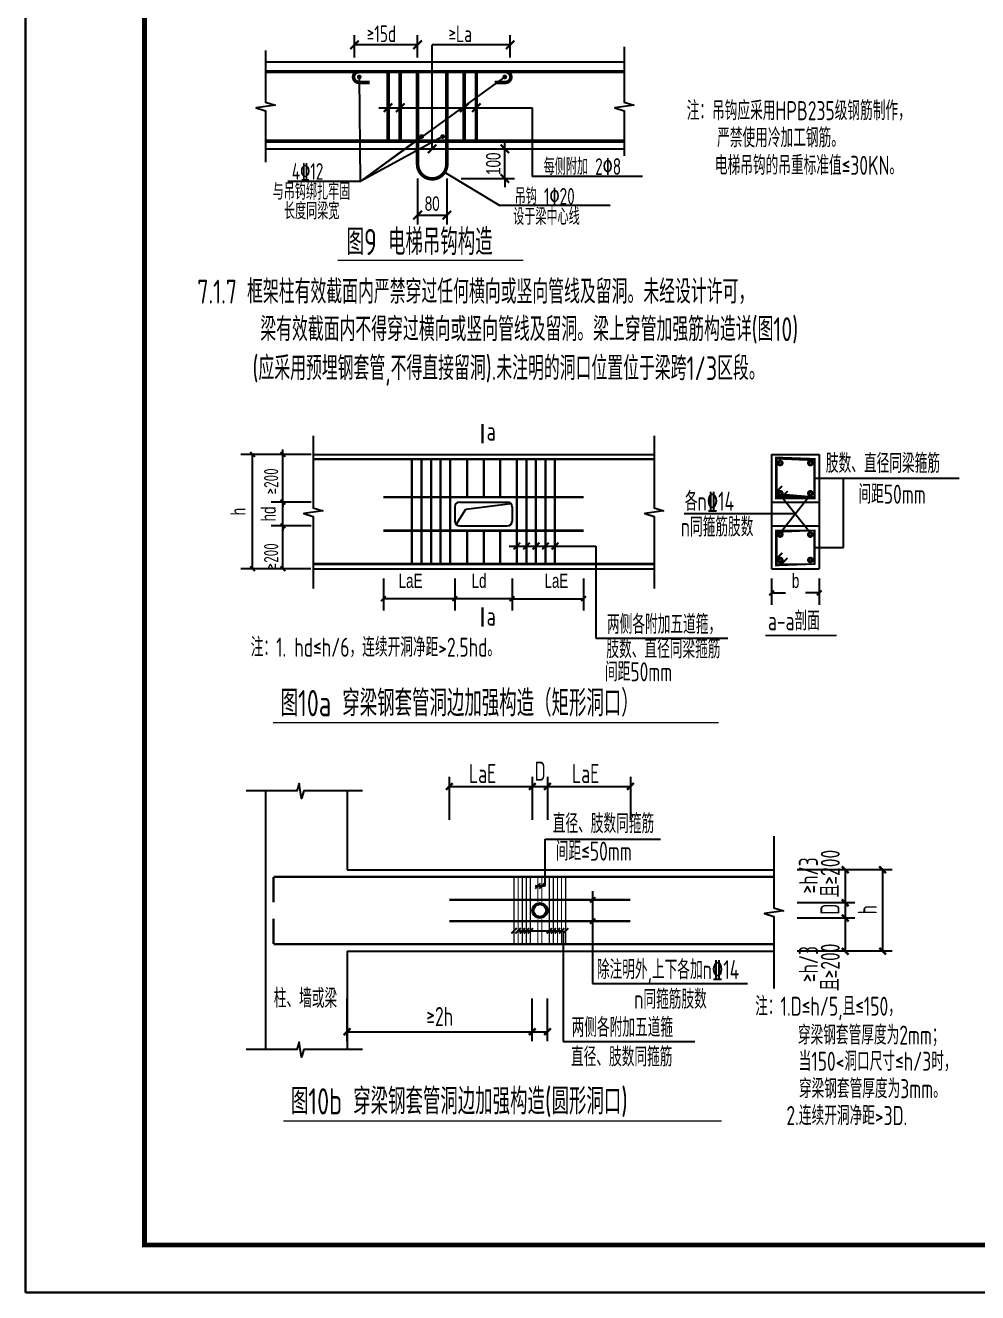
# Model space of a CAD drawing. Header units: millimetres. Extents: x -981077 to -572908, y -546666 to -409449.
# Drawn here: x -712477 to -692499, y -473482 to -446888 of the extents above; entities that cross this region are included whole.
import ezdxf
from ezdxf.enums import TextEntityAlignment as Align

# ---------------------------------------------------------------- set-up
doc = ezdxf.new("R2010")
doc.units = ezdxf.units.MM
doc.header["$LTSCALE"] = 1000
for name, color, linetype in [('1', 1, 'Continuous'), ('DIM', 3, 'Continuous'), ('mb-标准层', 7, 'Continuous'), ('steel', 1, 'Continuous'), ('TEXT', 6, 'Continuous'), ('THIN', 7, 'Continuous'), ('图框', 7, 'Continuous')]:
    doc.layers.add(name, color=color, linetype=linetype)
doc.styles.add('dim_font', font='ccromans.shx', dxfattribs={"width": 0.7, "bigfont": 'hzfs.shx'})
doc.styles.add('HZFS', font='ccromans.shx', dxfattribs={"width": 0.7, "bigfont": 'hzfs.shx'})
doc.styles.add('TSSD_Dimension', font='tssdeng.shx', dxfattribs={"width": 0.7, "bigfont": 'tssdchn.shx'})
doc.dimstyles.new('100', dxfattribs={"dimscale": 100, "dimtxt": 3, "dimasz": 1.8, "dimexe": 2, "dimexo": 3, "dimgap": 0.9, "dimtad": 1, "dimdec": 0, "dimzin": 12, "dimdsep": 46, "dimtxsty": 'HZFS', "dimblk": 'OBLIQUE', "dimcen": 0, "dimclrd": 256, "dimclre": 256, "dimclrt": 256, "dimadec": 0, "dimazin": 0, "dimtfac": 1, "dimtdec": 0, "dimtix": 1, "dimtmove": 2, "dimatfit": 0, "dimldrblk": 'OBLIQUE', "dimfxl": 1, "dimtolj": 1, "dimtzin": 0, "dimarcsym": 0})
doc.dimstyles.new('DIMN', dxfattribs={"dimtxt": 300, "dimasz": 100, "dimexe": 250, "dimexo": 300, "dimgap": 150, "dimtad": 1, "dimdec": 0, "dimzin": 0, "dimdsep": 46, "dimtxsty": 'dim_font', "dimblk": 'ARCHTICK', "dimcen": 0.09, "dimclrt": 7, "dimazin": 2, "dimtfac": 1, "dimtdec": 0, "dimtix": 1, "dimtmove": 2, "dimatfit": 3, "dimfxl": 1, "dimtolj": 1, "dimtzin": 0, "dimarcsym": 0})

# ---------------------------------------------------------------- blocks, each defined once
blk = doc.blocks.new('_Oblique')
at = {"color": 6, "const_width": 0.25}
blk.add_lwpolyline([(-0.5, -0.5), (0.5, 0.5)], dxfattribs=at)
blk = doc.blocks.new('*D24')
at = {"layer": '1', "lineweight": -2}
for p, q in [((-702782.4019946918, -443122.187536912), (-702782.4019946918, -442942.187536912)), ((-703699.2103403435, -443122.187536912), (-702582.4019946918, -443122.187536912)), ((-702782.4019946918, -443744.1221695689), (-702782.4019946918, -443122.187536912)), ((-703699.2103403431, -443744.1221695689), (-702582.4019946918, -443744.1221695689)), ((-702782.4019946918, -443744.1221695689), (-702782.4019946918, -443924.1221695689))]:
    blk.add_line(p, q, dxfattribs=at)
at = {"layer": 'Defpoints', "color": 0}
for p in [(-703999.2103403435, -443122.187536912), (-702782.4019946918, -443122.187536912), (-703999.2103403431, -443744.1221695689)]:
    blk.add_point(p, dxfattribs=at)
at = {"layer": '1', "lineweight": -2, "xscale": 180, "yscale": 180, "zscale": 180}
for p, rotation in [((-702782.4019946918, -443122.187536912), 270), ((-702782.4019946918, -443744.1221695689), 90)]:
    blk.add_blockref('_Oblique', p, dxfattribs=dict(at, rotation=rotation))
at = {"layer": '1', "insert": (-703022.4019946917, -443433.1548532406), "char_height": 300, "attachment_point": 5, "rotation": 90, "style": 'HZFS'}
blk.add_mtext('\\A1;100', dxfattribs=at)
blk = doc.blocks.new('*D25')
at = {"layer": '1', "lineweight": -2}
for p, q in [((-704611.9884805499, -443744.1221695689), (-704611.9884805499, -444711.5379616944)), ((-703999.2103403431, -443744.1221695689), (-703999.2103403431, -444711.5379616944)), ((-704611.9884805499, -444511.5379616944), (-703999.2103403431, -444511.5379616944))]:
    blk.add_line(p, q, dxfattribs=at)
at = {"layer": 'Defpoints', "color": 0}
for p in [(-704611.9884805499, -443444.1221695689), (-703999.2103403431, -443444.1221695689), (-703999.2103403431, -444511.5379616944)]:
    blk.add_point(p, dxfattribs=at)
at = {"layer": '1', "lineweight": -2, "xscale": 180, "yscale": 180, "zscale": 180, "rotation": 180}
blk.add_blockref('_Oblique', (-704611.9884805499, -444511.5379616944), dxfattribs=at)
at = {"layer": '1', "lineweight": -2, "xscale": 180, "yscale": 180, "zscale": 180}
blk.add_blockref('_Oblique', (-703999.2103403431, -444511.5379616944), dxfattribs=at)
at = {"layer": '1', "insert": (-704305.5994104465, -444271.5379616944), "char_height": 300, "attachment_point": 5, "style": 'HZFS'}
blk.add_mtext('\\A1;80', dxfattribs=at)
blk = doc.blocks.new('_ArchTick')
at = {"color": 0, "linetype": 'ByBlock', "const_width": 0.4}
blk.add_lwpolyline([(-0.5, -0.5), (0.5, 0.5)], dxfattribs=at)
blk = doc.blocks.new('*D107')
at = {"layer": 'Defpoints', "color": 0}
for p in [(-702266.5553311999, -458193.5739965872), (-700765.8186631796, -458193.5739965896), (-700765.8186631796, -458919.4980628008)]:
    blk.add_point(p, dxfattribs=at)
at = {"layer": 'steel', "color": 0, "lineweight": -2}
for p, q in [((-702266.5553311999, -458493.5739965872), (-702266.5553311999, -459169.4980628008)), ((-700765.8186631796, -458493.5739965896), (-700765.8186631796, -459169.4980628008)), ((-702266.5553311999, -458919.4980628008), (-700765.8186631796, -458919.4980628008))]:
    blk.add_line(p, q, dxfattribs=at)
at = {"layer": 'steel', "color": 0, "lineweight": -2, "xscale": 100, "yscale": 100, "zscale": 100, "rotation": 180}
blk.add_blockref('_ArchTick', (-702266.5553311999, -458919.4980628008), dxfattribs=at)
at = {"layer": 'steel', "color": 0, "lineweight": -2, "xscale": 100, "yscale": 100, "zscale": 100}
blk.add_blockref('_ArchTick', (-700765.8186631796, -458919.4980628008), dxfattribs=at)
at = {"layer": 'steel', "color": 7, "insert": (-701336.6436609642, -458544.8711388326), "char_height": 300, "attachment_point": 5, "style": 'dim_font'}
blk.add_mtext('\\A1;LaE', dxfattribs=at)
blk = doc.blocks.new('*D108')
at = {"layer": 'Defpoints', "color": 0}
for p in [(-704967.2919992222, -458193.5739965851), (-703466.555331202, -458193.5739965874), (-704967.2919992222, -458919.4980627961)]:
    blk.add_point(p, dxfattribs=at)
at = {"layer": 'steel', "color": 0, "lineweight": -2}
for p, q in [((-704967.2919992222, -458493.5739965851), (-704967.2919992222, -459169.4980627961)), ((-703466.555331202, -458493.5739965874), (-703466.555331202, -459169.4980627961)), ((-703466.555331202, -458919.4980627961), (-704967.2919992222, -458919.4980627961))]:
    blk.add_line(p, q, dxfattribs=at)
at = {"layer": 'steel', "color": 0, "lineweight": -2, "xscale": 100, "yscale": 100, "zscale": 100, "rotation": 180}
blk.add_blockref('_ArchTick', (-704967.2919992222, -458919.4980627961), dxfattribs=at)
at = {"layer": 'steel', "color": 0, "lineweight": -2, "xscale": 100, "yscale": 100, "zscale": 100}
blk.add_blockref('_ArchTick', (-703466.555331202, -458919.4980627961), dxfattribs=at)
at = {"layer": 'steel', "color": 7, "insert": (-704396.4670014388, -458544.87113883), "char_height": 300, "attachment_point": 5, "style": 'dim_font'}
blk.add_mtext('\\A1;LaE', dxfattribs=at)
blk = doc.blocks.new('*D109')
at = {"layer": 'Defpoints', "color": 0}
for p in [(-703466.555331202, -458193.5739965852), (-702266.5553312018, -458193.5739965871), (-703466.555331202, -458919.4980627961)]:
    blk.add_point(p, dxfattribs=at)
at = {"layer": 'steel', "color": 0, "lineweight": -2}
for p, q in [((-703466.555331202, -458493.5739965852), (-703466.555331202, -459169.4980627961)), ((-702266.5553312018, -458493.5739965871), (-702266.5553312018, -459169.4980627961)), ((-702266.5553312018, -458919.4980627961), (-703466.555331202, -458919.4980627961))]:
    blk.add_line(p, q, dxfattribs=at)
at = {"layer": 'steel', "color": 0, "lineweight": -2, "xscale": 100, "yscale": 100, "zscale": 100, "rotation": 180}
blk.add_blockref('_ArchTick', (-703466.555331202, -458919.4980627961), dxfattribs=at)
at = {"layer": 'steel', "color": 0, "lineweight": -2, "xscale": 100, "yscale": 100, "zscale": 100}
blk.add_blockref('_ArchTick', (-702266.5553312018, -458919.4980627961), dxfattribs=at)
at = {"layer": 'steel', "color": 7, "insert": (-702958.9758584423, -458544.87113883), "char_height": 300, "attachment_point": 5, "style": 'dim_font'}
blk.add_mtext('\\A1;Ld', dxfattribs=at)
blk = doc.blocks.new('*D110')
at = {"layer": 'Defpoints', "color": 0}
for p in [(-707072.7292079343, -456891.4594236546), (-706181.821298898, -456891.4594236546), (-706184.3652840629, -457391.4594236547)]:
    blk.add_point(p, dxfattribs=at)
at = {"layer": 'steel', "color": 0, "lineweight": -2}
for p, q in [((-707072.7292079343, -456891.4594236546), (-707072.7292079343, -456791.4594236546)), ((-706481.821298898, -456891.4594236546), (-707322.7292079343, -456891.4594236546)), ((-707072.7292079343, -457391.4594236547), (-707072.7292079343, -456891.4594236546)), ((-706484.3652840629, -457391.4594236547), (-707322.7292079343, -457391.4594236547)), ((-707072.7292079343, -457391.4594236547), (-707072.7292079343, -457491.4594236547))]:
    blk.add_line(p, q, dxfattribs=at)
at = {"layer": 'steel', "color": 0, "lineweight": -2, "xscale": 100, "yscale": 100, "zscale": 100}
for p, rotation in [((-707072.7292079343, -456891.4594236546), 270), ((-707072.7292079343, -457391.4594236547), 90)]:
    blk.add_blockref('_ArchTick', p, dxfattribs=dict(at, rotation=rotation))
at = {"layer": 'steel', "color": 7, "insert": (-707372.7292079342, -457141.4594236548), "char_height": 300, "attachment_point": 5, "rotation": 90, "style": 'dim_font'}
blk.add_mtext('\\A1;hd', dxfattribs=at)
blk = doc.blocks.new('*D111')
at = {"layer": 'Defpoints', "color": 0}
for p in [(-707709.0579436743, -455891.459423654), (-706810.5180791421, -455891.459423654), (-706822.7292079353, -458291.4594236547)]:
    blk.add_point(p, dxfattribs=at)
at = {"layer": 'steel', "color": 0, "lineweight": -2}
for p, q in [((-707110.5180791421, -455891.459423654), (-707959.0579436743, -455891.459423654)), ((-707709.0579436743, -458291.4594236547), (-707709.0579436743, -455891.459423654)), ((-707122.7292079353, -458291.4594236547), (-707959.0579436743, -458291.4594236547))]:
    blk.add_line(p, q, dxfattribs=at)
at = {"layer": 'steel', "color": 0, "lineweight": -2, "xscale": 100, "yscale": 100, "zscale": 100}
for p, rotation in [((-707709.0579436743, -455891.459423654), 90), ((-707709.0579436743, -458291.4594236547), 270)]:
    blk.add_blockref('_ArchTick', p, dxfattribs=dict(at, rotation=rotation))
at = {"layer": 'steel', "color": 7, "insert": (-708009.0579436742, -457091.4594236545), "char_height": 300, "attachment_point": 5, "rotation": 90, "style": 'dim_font'}
blk.add_mtext('\\A1;h', dxfattribs=at)
blk = doc.blocks.new('*D112')
at = {"layer": 'Defpoints', "color": 0}
for p in [(-696822.2137740632, -458195.4412948207), (-695822.2137740636, -458195.4412948224), (-696822.2137740632, -458796.7384370655)]:
    blk.add_point(p, dxfattribs=at)
at = {"layer": 'mb-标准层', "color": 0, "lineweight": -2}
for p, q in [((-696822.2137740632, -458495.4412948207), (-696822.2137740632, -459046.7384370655)), ((-695822.2137740636, -458495.4412948224), (-695822.2137740636, -459046.7384370655)), ((-696822.2137740632, -458796.7384370655), (-696527.9385906567, -458796.7384370655)), ((-695822.2137740636, -458796.7384370655), (-696107.9385906567, -458796.7384370655))]:
    blk.add_line(p, q, dxfattribs=at)
at = {"layer": 'mb-标准层', "color": 0, "lineweight": -2, "xscale": 100, "yscale": 100, "zscale": 100, "rotation": 180}
blk.add_blockref('_ArchTick', (-696822.2137740632, -458796.7384370655), dxfattribs=at)
at = {"layer": 'mb-标准层', "color": 0, "lineweight": -2, "xscale": 100, "yscale": 100, "zscale": 100}
blk.add_blockref('_ArchTick', (-695822.2137740636, -458796.7384370655), dxfattribs=at)
at = {"layer": 'mb-标准层', "color": 7, "insert": (-696317.9385906567, -458546.7384370656), "char_height": 300, "attachment_point": 5, "style": 'dim_font'}
blk.add_mtext('\\A1;b', dxfattribs=at)
blk = doc.blocks.new('_H')
at = {"color": 6, "const_width": 0.5}
blk.add_lwpolyline([(-0.7071067811865532, -0.7071067811865475), (0.7071067811865532, 0.7071067811865475)], dxfattribs=at)
blk = doc.blocks.new('A$C7D3A1DAD')
at = {"layer": '1'}
for p, q in [((2058.753530191025, 4275.940129599883), (2058.753530191025, 4739.444412372424)), ((3384.200555849588, 4539.444412372424), (2058.753530191025, 4539.444412372424)), ((3384.200555849588, 4275.940129599883), (3384.200555849588, 4739.444412372424)), ((3690.589625952533, 2355.500004707254), (3690.589625952998, 4539.444412372424)), ((5326.664310318185, 4539.444412372308), (3690.589625952998, 4539.444412372424)), ((5326.664310318185, 4275.9401296), (5326.664310318185, 4739.444412372308)), ((195.7521704484243, 4186.160192046082), (7720.020361544332, 4186.160192045849)), ((2160.092172634089, 3864.499927506666), (2181.789258708945, 1674.809314002865)), ((5213.843285945011, 3864.499927506549), (2181.789258708945, 1674.809314002865)), ((2569.601752039744, 3220.656603688956), (5785.501628532307, 3220.65660368884)), ((5785.501628532307, 3220.65660368884), (5785.501628532424, 1774.088006631704)), ((3469.435313771246, 2614.741335000494), (2181.789258708945, 1674.809314002865)), ((3910.897974287393, 2614.741335000726), (2181.789258708945, 1674.809314002865)), ((195.7521704479586, 2355.50000470737), (7720.020361543866, 2355.500004707137)), ((3945.859745178139, 1864.120901767281), (5106.135088964133, 1164.440741099068)), ((2181.789258708945, 1674.809314002865), (660.2246189098805, 1674.809314002981)), ((8103.129559172085, 1774.088006631704), (5785.501628532424, 1774.088006631704)), ((7423.76301960391, 1164.440741099068), (5106.135088964133, 1164.440741099068))]:
    blk.add_line(p, q, dxfattribs=at)
for points in [[(195.7521704484243, 4417.986339500174), (195.7521704484243, 3336.454624668695), (395.7520738213789, 3276.454755611718), (-0.000408554682508111, 3217.091694039525), (195.7521704484243, 3156.454624668695), (195.7521704484243, 2074.92191335489)], [(7720.020361544332, 4499.598265097011), (7720.020361544332, 3336.454624668462), (7920.02026491682, 3276.454755611485), (7524.26778254169, 3217.091694039293), (7720.020361544332, 3156.454624668462), (7720.020361544332, 2207.540794208879)]]:
    blk.add_lwpolyline(points, dxfattribs=at)
at = {"layer": '1', "const_width": 50}
for points in [[(2135.092172634089, 3864.499927506666, 1), (2185.092172634089, 3864.499927506666, 1)], [(5188.843285945011, 3864.499927506549, 1), (5238.843285945011, 3864.499927506549, 1)], [(3444.435313771246, 2614.741335000494, 1), (3494.435313771246, 2614.741335000494, 1)], [(3885.897974287393, 2614.741335000494, 1), (3935.897974287393, 2614.741335000494, 1)]]:
    blk.add_lwpolyline(points, format="xyb", close=True, dxfattribs=at)
at = {"layer": 'mb-标准层', "const_width": 30}
blk.add_lwpolyline([(1709.747145384434, 14.99991976597812), (5604.712940613739, 14.9999197658617)], dxfattribs=at)
at = {"layer": 'steel', "const_width": 75}
for points in [[(195.7521704484243, 3975.9401296), (7720.020361544332, 3975.940129599767)], [(2765.140239209635, 3975.940129599883), (2765.140239209635, 2517.606320051127)], [(3018.908036852488, 3975.940129599883), (3018.908036852488, 2517.606320051127)], [(3384.200555849588, 3975.940129599883), (3384.200555849588, 2033.565372050391)], [(3996.978696056409, 3975.940129599883), (3996.978696056409, 2033.565372050391)], [(4362.271215053508, 3975.940129599883), (4362.271215053508, 2517.606320051127)], [(4616.039012696361, 3975.940129599883), (4616.039012696361, 2517.606320051127)], [(195.7521704484243, 2517.606320051244), (7720.020361544332, 2517.606320051011)]]:
    blk.add_lwpolyline(points, dxfattribs=at)
for points in [[(2377.919719594764, 3750.940129599883), (2152.919719594764, 3750.940129599883, -1), (2152.919719594764, 3975.940129599883), (3384.200555849588, 3975.940129599883)], [(5003.259532311233, 3750.940129599767), (5228.259532311233, 3750.9401296, 1), (5228.259532311233, 3975.9401296), (3996.978696056409, 3975.940129599883)], [(3384.200555849588, 2033.565372050391, 0.9999999999999999), (3996.978696056409, 2033.565372050391)]]:
    blk.add_lwpolyline(points, format="xyb", dxfattribs=at)
at = {"layer": '1', "xscale": 180, "yscale": 180, "zscale": 180, "rotation": 180}
blk.add_blockref('_Oblique', (2058.753530191025, 4539.444412372424), dxfattribs=at)
at = {"layer": '1', "xscale": 180, "yscale": 180, "zscale": 180}
for p in [(3384.200555849588, 4539.444412372424), (5326.664310318185, 4539.444412372308), (2765.140239209635, 3220.656603688956), (3018.908036852488, 3220.656603688956), (4362.271215053508, 3220.656603688956), (4616.039012696361, 3220.656603688956), (3690.589625952533, 2355.500004707254)]:
    blk.add_blockref('_Oblique', p, dxfattribs=at)
at = {"layer": '1', "style": 'TSSD_Dimension', "width": 0.7}
for s, p in [('≥15d', (2316.075454666512, 4596.26005638286)), ('≥La', (4033.724025736796, 4596.260056383093))]:
    blk.add_text(s, height=350, dxfattribs=at).set_placement(p)
at = {"layer": 'mb-标准层', "style": 'TSSD_Dimension', "width": 0.7}
for s, height, p in [('注：吊钩应采用HPB235级钢筋制作，', 400, (9029.043591864523, 2957.919024396222)), ('严禁使用冷加工钢筋。', 400, (9667.682748869178, 2389.587007632479)), ('每侧附加 2%%1308', 350, (6028.915910861688, 1810.91444296902)), ('电梯吊钩的吊重标准值≤30KN。', 400, (9621.026452548918, 1810.42142912792)), ('4%%13212', 350, (745.254243775038, 1707.698460316984)), ('与吊钩绑扎牢固', 350, (343.1085261900444, 1285.985619528685)), ('吊钩 1%%13020', 350, (5420.731141641969, 1185.46020322002)), ('长度同梁宽', 350, (579.9317004277837, 877.2564007502515)), ('设于梁中心线', 350, (5389.095101276645, 760.58631995006)), ('图9 电梯吊钩构造', 550, (1893.946464122389, 127.1652412177064))]:
    blk.add_text(s, height=height, dxfattribs=at).set_placement(p)
at = {"layer": '1'}
dim = blk.add_linear_dim(base=(5213.787041707663, 2355.500004707254), p1=(3996.978696056409, 1733.565372050391), p2=(3996.978696055943, 2355.500004707254), angle=90, text='100', dimstyle='100', dxfattribs=at)
dim.commit()
dim.dimension.update_dxf_attribs({"geometry": '*D24', "text_midpoint": (4973.787041707779, 2044.532688378706), "insert": (707996.1890363995, 445477.6875416193)})
dim = blk.add_linear_dim(base=(3996.978696056409, 966.1495799248805), p1=(3384.200555849588, 2033.565372050391), p2=(3996.978696056409, 2033.565372050391), text='80', dimstyle='100', dxfattribs=at)
dim.commit()
dim.dimension.update_dxf_attribs({"geometry": '*D25', "text_midpoint": (3690.589625952998, 1206.149579924881), "insert": (707996.1890363995, 445477.6875416193)})

msp = doc.modelspace()

# ---------------------------------------------------------------- linework, layer by layer
for p, q in [((-706436.4004721963, -455891.4594236547), (-699286.5342495439, -455891.4594236667)), ((-696822.213774059, -455891.4594236708), (-695822.2137740583, -455891.4594236724)), ((-696822.2137740592, -455891.4594236708), (-696822.2137740632, -458291.4594236708)), ((-695822.2137740583, -455891.4594236724), (-695822.2137740622, -458291.4594236724)), ((-703466.5553311997, -456991.4594236596), (-703466.5553312001, -457291.4594236598)), ((-703437.2660093189, -457362.1701017785), (-703240.0767386204, -457040.2112696293)), ((-703366.5553311994, -456891.4594236598), (-702366.5553311985, -456891.4594236615)), ((-703240.0767386204, -457040.2112696293), (-702295.84465308, -456920.7487455431)), ((-702266.5553311987, -456991.4594236619), (-702266.5553312001, -457291.4594236617)), ((-696822.2137740608, -456891.4594236708), (-695822.2137740599, -456891.4594236724)), ((-703366.5553312004, -457391.4594236598), (-702366.5553312004, -457391.4594236615)), ((-696822.2137740618, -457391.4594236708), (-695822.2137740618, -457391.4594236724)), ((-706436.4004721963, -458291.4594236547), (-699286.5342495481, -458291.4594236667)), ((-696822.2137740632, -458291.4594236708), (-695822.2137740622, -458291.4594236724)), ((-707437.1194294097, -462954.0530718923), (-707437.1194294099, -468379.8598565712)), ((-705727.7196672896, -462954.0530718925), (-705727.7196672898, -464607.6423599067)), ((-705727.7196672898, -464607.6423599067), (-696772.8462702156, -464607.6423599069)), ((-705727.7196672898, -466317.0421220271), (-705727.7196672898, -468379.8598565712)), ((-705727.7196672898, -466317.0421220271), (-696772.8462702156, -466317.0421220272))]:
    msp.add_line(p, q)
for points in [[(-705401.7489081111, -462954.0530718923), (-706637.9903819545, -462954.0530718923), (-706685.9902772002, -463114.0529945907), (-706733.4807264579, -462797.4510086902), (-706781.9903819545, -462954.0530718923), (-707843.3186138121, -462954.0530718923)], [(-705401.7489081112, -468379.8598565712), (-706637.990381955, -468379.8598565712), (-706685.9902772004, -468539.8597792696), (-706733.480726458, -468223.2577933692), (-706781.990381955, -468379.8598565712), (-707843.3186138127, -468379.8598565712)]]:
    msp.add_lwpolyline(points)
for centre, start, end in [((-703366.5553311997, -456991.4594236598), 90, 180), ((-702366.5553311987, -456991.4594236615), 0, 90), ((-703366.5553312001, -457291.4594236598), 180, 270), ((-702366.5553312001, -457291.4594236615), 270, 0)]:
    msp.add_arc(centre, 100, start, end)
at = {"layer": '1'}
for p, q in [((-702330.7797124002, -457815.4071019763), (-700508.0780939432, -457815.4071019763)), ((-700508.0780939432, -457815.4071019763), (-700508.0780939439, -459750.4785799696)), ((-700508.0780939439, -459750.4785799696), (-697740.2587613876, -459750.4785799696)), ((-701570.2381082041, -464946.6291707819), (-701570.238108204, -463963.8760318593)), ((-701570.238108204, -463963.8760318593), (-699150.4425274532, -463963.876031859)), ((-701783.7153188473, -464946.6291707819), (-701570.2381082041, -464946.6291707819)), ((-700575.8208212036, -465056.2622136683), (-700575.8208212036, -466995.4147857082)), ((-702119.5397047688, -465888.5359166092), (-701196.8119293045, -465888.5359166092)), ((-701196.8119293045, -465888.5359166092), (-701196.8119293045, -468208.8801773884)), ((-700575.8208212036, -466995.4147857082), (-697327.5194575678, -466995.4147857086)), ((-701196.8119293045, -468208.8801773884), (-698428.9925967482, -468208.8801773884))]:
    msp.add_line(p, q, dxfattribs=at)
for points in [[(-706436.4004721963, -455504.479451868), (-706436.4004721963, -457013.8550776839), (-706236.4005688233, -457073.8549467411), (-706632.1530511989, -457133.2180083131), (-706436.4004721963, -457193.8550776839), (-706436.4004721963, -458703.2307035001)], [(-699286.5342495481, -455504.4794518799), (-699286.5342495481, -457013.855077696), (-699086.5343461751, -457073.854946753), (-699482.2868285507, -457133.2180083252), (-699286.5342495481, -457193.855077696), (-699286.5342495481, -458703.230703512)], [(-696772.8462702155, -463899.74183791), (-696772.8462702156, -465409.1174637261), (-696572.8463668426, -465469.1173327831), (-696968.5988492182, -465528.4803943553), (-696772.8462702156, -465589.1174637261), (-696772.8462702156, -467098.4930895421)]]:
    msp.add_lwpolyline(points, dxfattribs=at)
at = {"layer": '1', "const_width": 25}
for points in [[(-702224.19587953, -464758.0233029576), (-702224.19587953, -466166.6611789765)], [(-702138.689279266, -464758.0233029574), (-702138.689279266, -466166.6611789762)], [(-702053.182679002, -464758.0233029576), (-702053.182679002, -466166.6611789765)], [(-701967.6760787381, -464758.0233029574), (-701967.6760787381, -466166.6611789762)], [(-701882.1694784741, -464758.0233029574), (-701882.1694784741, -466166.6611789762)], [(-701726.7928370814, -464758.0233029574), (-701726.7928370814, -465282.0371497946)], [(-701641.2862368174, -464758.0233029574), (-701641.2862368174, -465282.0371497946)], [(-701484.8718723984, -464758.0233029574), (-701484.8718723984, -466166.6611789762)], [(-701399.3652721344, -464758.0233029576), (-701399.3652721344, -466166.6611789765)], [(-701313.8586718704, -464758.0233029574), (-701313.8586718704, -466166.6611789762)], [(-701228.3520716064, -464758.0233029576), (-701228.3520716064, -466166.6611789765)], [(-701142.8454713424, -464758.0233029574), (-701142.8454713424, -466166.6611789762)], [(-701726.7928370814, -465644.3066626042), (-701726.7928370814, -466166.6611789762)], [(-701641.2862368174, -465644.3066626042), (-701641.2862368174, -466166.6611789762)]]:
    msp.add_lwpolyline(points, dxfattribs=at)
at = {"layer": '1'}
msp.add_circle((-701683.520675436, -465462.342240967), 160, dxfattribs=at)
at = {"layer": 'DIM', "color": 3}
for p, q in [((-703583.5206754359, -462659.3330406339), (-703583.5206754359, -463559.3330406339)), ((-701843.5206754359, -462659.3330406336), (-701843.5206754359, -463559.3330406336)), ((-701523.5206754359, -462659.3330406339), (-701523.5206754359, -463559.3330406339)), ((-699783.5206754359, -462659.3330406336), (-699783.5206754359, -463559.3330406336)), ((-703583.5206754359, -462859.3330406339), (-701843.5206754359, -462859.3330406336)), ((-701843.5206754359, -462859.3330406336), (-701523.5206754359, -462859.3330406339)), ((-701523.5206754359, -462859.3330406339), (-699783.5206754359, -462859.3330406336)), ((-695078.1088744005, -464607.6423599069), (-696283.819841165, -464607.6423599069)), ((-695278.1088744005, -464607.6423599069), (-695278.1088744005, -466317.0421220272)), ((-694293.3388124657, -464607.6423599069), (-695193.3388124657, -464607.6423599069)), ((-694493.3388124657, -464607.6423599069), (-694493.3388124657, -466317.0421220272)), ((-695078.1088744005, -465302.3422409669), (-696283.819841165, -465302.3422409669)), ((-695078.1088744005, -465622.3422409669), (-696283.819841165, -465622.3422409669)), ((-695078.1088744005, -466317.0421220272), (-696283.819841165, -466317.0421220272)), ((-694293.3388124657, -466317.0421220272), (-695193.3388124657, -466317.0421220272)), ((-705727.7196672898, -468206.8033027478), (-705727.7196672898, -467306.8033027478)), ((-701843.520675436, -468206.8033027476), (-701843.520675436, -467306.8033027476)), ((-701523.520675436, -468206.8033027478), (-701523.520675436, -467306.8033027478)), ((-705727.7196672898, -468006.8033027478), (-701843.520675436, -468006.8033027476)), ((-701843.520675436, -468006.8033027476), (-701523.520675436, -468006.8033027478))]:
    msp.add_line(p, q, dxfattribs=at)
at = {"layer": 'DIM'}
msp.add_circle((-701683.520675436, -465462.342240967), 130.6675322347292, dxfattribs=at)
at = {"layer": 'mb-标准层'}
msp.add_line((-706486.909269227, -456891.4594236546), (-707322.7292079343, -456891.4594236546), dxfattribs=at)
at = {"layer": 'mb-标准层', "const_width": 30}
for points in [[(-696954.5207833793, -459692.3381365459), (-695459.8088370714, -459692.3381365459)], [(-707280.4764363095, -461521.1479859209), (-697930.2819728883, -461521.147985921)], [(-707063.9967379487, -469877.3353081013), (-697871.1969436053, -469877.3353081014)]]:
    msp.add_lwpolyline(points, dxfattribs=at)
at = {"layer": 'steel'}
for p, q in [((-707072.7292079343, -455891.4594236547), (-707072.7292079343, -455791.4594236547)), ((-706481.821298898, -455891.4594236547), (-707322.7292079343, -455891.4594236547)), ((-707072.7292079343, -456891.4594236546), (-707072.7292079343, -455891.4594236547)), ((-695922.2137740601, -456391.4594236722), (-692884.1268396399, -456391.4594236773)), ((-695310.3924318145, -457841.4594236733), (-695310.3924318119, -456391.4594236732)), ((-696004.3771192138, -456737.4521387671), (-696664.9853089855, -457572.9955055472)), ((-696640.050428906, -456737.4521387659), (-695979.4422391376, -457572.9955055484)), ((-707072.7292079343, -456891.4594236546), (-707072.7292079343, -456991.4594236546)), ((-696322.2137740606, -457139.4548883375), (-698658.536099211, -457139.4548883343)), ((-706481.8212988989, -457391.4594236542), (-707322.7292079353, -457391.4594236542)), ((-707072.7292079353, -458291.4594236547), (-707072.7292079353, -457391.4594236542)), ((-695922.2137740625, -457841.4594236722), (-695310.3924318145, -457841.4594236733)), ((-706486.4004721963, -458291.4594236547), (-707322.7292079353, -458291.4594236547))]:
    msp.add_line(p, q, dxfattribs=at)
for points, const_width in [([(-702889.8282939498, -455251.2514098649), (-702889.8282939498, -455661.3677959514)], 50), ([(-706436.4004721965, -455991.4594236547), (-699286.5342495441, -455991.4594236667)], 50), ([(-704366.555331198, -455991.4594236583), (-704366.5553312013, -458191.4594236583)], 50), ([(-704166.555331198, -455991.4594236586), (-704166.5553312013, -458191.4594236586)], 50), ([(-703966.555331198, -455991.4594236589), (-703966.5553312013, -458191.4594236589)], 50), ([(-703766.555331198, -455991.4594236591), (-703766.5553312013, -458191.4594236591)], 50), ([(-703566.555331198, -455991.4594236596), (-703566.5553312013, -458191.4594236596)], 50), ([(-703207.3174215718, -455991.4594236601), (-703207.317421573, -456791.4594236601)], 50), ([(-702859.7268582485, -455991.4594236605), (-702859.7268582496, -456791.4594236605)], 50), ([(-702517.9527247022, -455991.459423661), (-702517.9527247034, -456791.4594236611)], 50), ([(-702166.5553311973, -455991.4594236619), (-702166.5553312015, -458191.4594236619)], 50), ([(-701966.5553311973, -455991.4594236622), (-701966.5553312015, -458191.4594236622)], 50), ([(-701766.5553311973, -455991.4594236626), (-701766.5553312015, -458191.4594236626)], 50), ([(-701567.9572341919, -455991.4594236629), (-701567.9572341961, -458191.4594236629)], 50), ([(-701367.9572341919, -455991.4594236634), (-701367.9572341961, -458191.4594236634)], 50), ([(-696740.2351168478, -456697.1893141137), (-696598.8137606103, -456555.7679578764)], 40), ([(-704966.555331199, -456791.4594236572), (-700766.555331199, -456791.4594236643)], 50), ([(-696627.5354519659, -456805.7474480562), (-696486.1140957284, -456664.326091819)], 40), ([(-704966.5553312001, -457491.4594236573), (-700766.5553312001, -457491.459423664)], 50), ([(-703207.3174215741, -457491.4594236601), (-703207.3174215751, -458191.4594236601)], 50), ([(-702859.7268582508, -457491.4594236605), (-702859.7268582517, -458191.4594236608)], 50), ([(-702517.9527247045, -457491.4594236611), (-702517.9527247055, -458191.4594236612)], 50), ([(-702235.864106325, -457884.7158771004), (-702094.4427500875, -457743.2945208631)], 40), ([(-702035.864106325, -457884.7158771004), (-701894.4427500875, -457743.2945208631)], 40), ([(-701835.864106325, -457884.7158771004), (-701694.4427500875, -457743.2945208631)], 40), ([(-701637.2660093196, -457884.7158771011), (-701495.8446530821, -457743.2945208639)], 40), ([(-701437.2660093196, -457884.7158771011), (-701295.8446530821, -457743.2945208639)], 40), ([(-696740.2351168501, -458097.1893141137), (-696598.8137606126, -457955.7679578764)], 40), ([(-706436.400472196, -458191.4594236547), (-699286.5342495479, -458191.4594236667)], 50), ([(-696627.5354519682, -458205.7474480562), (-696486.1140957307, -458064.326091819)], 40), ([(-702889.8282939498, -459097.9512251922), (-702889.8282939498, -459508.0676112787)], 50), ([(-707271.2546849492, -465290.807743716), (-707271.2546849492, -464758.0233029574)], 50), ([(-707271.2546849492, -464758.0233029574), (-696772.8462702156, -464758.0233029575)], 50), ([(-703583.5206754365, -465238.0920822345), (-699783.5206754365, -465238.0920822343)], 50), ([(-707271.2546849492, -465633.8767382176), (-707271.2546849492, -466166.6611789762)], 50), ([(-703583.520675436, -465686.5923996993), (-699783.520675436, -465686.5923996993)], 50), ([(-707271.2546849492, -466166.6611789762), (-696772.8462702156, -466166.6611789764)], 50)]:
    msp.add_lwpolyline(points, dxfattribs=dict(at, const_width=const_width))
at = {"layer": 'steel', "const_width": 50}
for points in [[(-696722.2137740604, -456791.4594236709), (-695922.2137740613, -456791.4594236722), (-695922.2137740587, -455991.4594236723), (-696722.2137740592, -455991.459423671), (-696722.2137740604, -456791.4594236709)], [(-696722.2137740627, -458191.4594236709), (-695922.2137740636, -458191.4594236722), (-695922.2137740613, -457491.4594236723), (-696722.2137740618, -457491.459423671), (-696722.2137740627, -458191.4594236709)]]:
    msp.add_lwpolyline(points, close=True, dxfattribs=at)
at = {"layer": 'THIN', "color": 1, "const_width": 80}
for points in [[(-696670.0504289051, -456072.9955055474, 1), (-696610.0504289051, -456072.9955055474, 1)], [(-696039.442239135, -456072.9955055484, 1), (-695979.442239135, -456072.9955055484, 1)], [(-696670.050428906, -456707.4521387659, 1), (-696610.050428906, -456707.4521387659, 1)], [(-696039.442239136, -456707.4521387671, 1), (-695979.442239136, -456707.4521387671, 1)], [(-696670.0504289076, -457572.9955055474, 1), (-696610.0504289076, -457572.9955055474, 1)], [(-696039.4422391376, -457572.9955055484, 1), (-695979.4422391376, -457572.9955055484, 1)], [(-696670.0504289083, -458107.4521387659, 1), (-696610.0504289083, -458107.4521387659, 1)], [(-696039.4422391383, -458107.4521387671, 1), (-695979.4422391383, -458107.4521387671, 1)]]:
    msp.add_lwpolyline(points, format="xyb", close=True, dxfattribs=at)
at = {"layer": '图框'}
for points in [[(-712477.4160310883, -473481.8241765572), (-712477.4160310883, -414081.8241765572), (-628377.4160310883, -414081.8241765572), (-628377.4160310883, -473481.8241765572)], [(-712477.4156639726, -473481.8242414029), (-628377.4160310883, -473481.8242414029), (-628377.4160310883, -414081.8241765572), (-712477.4156639726, -414081.8241765572)]]:
    msp.add_lwpolyline(points, close=True, dxfattribs=at)
at = {"layer": '图框', "const_width": 100}
msp.add_lwpolyline([(-709977.4160310883, -472481.8241765572), (-629377.4160310883, -472481.8241765572), (-629377.4160310883, -415081.8241765572), (-709977.4160310883, -415081.8241765572)], close=True, dxfattribs=at)

# ---------------------------------------------------------------- block references
at = {"layer": 'DIM', "color": 3}
for p, xscale, yscale, zscale in [((-703583.5206754359, -462859.3330406339), 100, 100, 100), ((-701726.7928370814, -464946.6291707819), 80, 80, 80), ((-701641.2862368174, -464946.6291707819), 80, 80, 80), ((-700575.8208212041, -465238.0920822343), 80, 80, 80), ((-700575.8208212036, -465686.5923996993), 80, 80, 80), ((-702224.19587953, -465888.5359166094), 80, 80, 80), ((-702138.689279266, -465888.5359166092), 80, 80, 80), ((-702053.182679002, -465888.5359166094), 80, 80, 80), ((-701967.6760787381, -465888.5359166092), 80, 80, 80), ((-701882.1694784741, -465888.5359166092), 80, 80, 80), ((-701484.8718723984, -465888.5359166092), 80, 80, 80), ((-701399.3652721344, -465888.5359166094), 80, 80, 80), ((-701313.8586718704, -465888.5359166092), 80, 80, 80), ((-701228.3520716064, -465888.5359166094), 80, 80, 80), ((-701142.8454713424, -465888.5359166092), 80, 80, 80), ((-705727.7196672898, -468006.8033027478), 100, 100, 100)]:
    msp.add_blockref('_H', p, dxfattribs=dict(at, xscale=xscale, yscale=yscale, zscale=zscale))
at = {"layer": 'DIM', "xscale": 100, "yscale": 100, "zscale": 100}
for p in [(-701843.5206754359, -462859.3330406336), (-701523.5206754359, -462859.3330406339), (-699783.5206754359, -462859.3330406336), (-701843.520675436, -468006.8033027476), (-701523.520675436, -468006.8033027478)]:
    msp.add_blockref('_H', p, dxfattribs=at)
at = {"layer": 'DIM', "color": 3, "xscale": 100, "yscale": 100, "zscale": 100, "rotation": 90}
for p in [(-695278.1088744005, -464607.6423599069), (-694493.3388124657, -464607.6423599069)]:
    msp.add_blockref('_H', p, dxfattribs=at)
at = {"layer": 'DIM', "xscale": 100, "yscale": 100, "zscale": 100, "rotation": 90}
for p in [(-695278.1088744005, -465302.3422409669), (-695278.1088744005, -465622.3422409669), (-695278.1088744005, -466317.0421220272), (-694493.3388124657, -466317.0421220272)]:
    msp.add_blockref('_H', p, dxfattribs=at)
at = {"layer": 'steel', "xscale": 100, "yscale": 100, "zscale": 100}
for p, rotation in [((-707072.7292079343, -455891.4594236547), 270), ((-707072.7292079343, -456891.4594236546), 90), ((-707072.7292079353, -457391.4594236542), 90), ((-707072.7292079353, -458291.4594236547), 270)]:
    msp.add_blockref('_ArchTick', p, dxfattribs=dict(at, rotation=rotation))
at = {"layer": 'TEXT'}
msp.add_blockref('A$C7D3A1DAD', (-707632.6414511089, -451836.0187389054), dxfattribs=at)

# ---------------------------------------------------------------- texts
at = {"layer": 'mb-标准层', "style": 'TSSD_Dimension', "width": 0.7}
for s, height, p in [('7.1.7 框架柱有效截面内严禁穿过任何横向或竖向管线及留洞。未经设计许可，', 500, (-708869.4934129437, -452726.1571925172)), ('梁有效截面内不得穿过横向或竖向管线及留洞。梁上穿管加强筋构造详(图10)', 500, (-707548.6105821315, -453514.2378108181)), ('(应采用预埋钢套管,不得直接留洞).未注明的洞口位置位于梁跨1/3区段。', 500, (-707712.732564544, -454332.2928283181)), ('a', 400, (-702798.227662586, -455603.2310110315)), ('肢数、直径同梁箍筋', 400, (-695683.127179723, -456279.3871412729)), ('间距50mm', 400, (-695000.5056316077, -456926.5188111315)), ('各n%%13214', 400, (-698642.4671086225, -457074.8256289451)), ('n同箍筋肢数', 400, (-698726.6313781049, -457614.765152938)), ('a', 400, (-702798.227662586, -459486.117496086)), ('两侧各附加五道箍，', 400, (-700274.7252199657, -459656.6208230371)), ('a-a剖面', 400, (-696900.0961772719, -459583.7736342787)), ('注：1. hd≤h/6，连续开洞净距>2.5hd。', 400, (-707749.3188061346, -460137.6826827418)), ('肢数、直径同梁箍筋', 400, (-700288.2513154766, -460169.9514172866)), ('间距50mm', 400, (-700317.3780779254, -460653.590906946)), ('图10a 穿梁钢套管洞边加强构造（矩形洞口）', 550, (-707121.8754032844, -461386.4111267461)), ('LaE', 400, (-703171.0981565446, -462788.4646156222)), ('D', 400, (-701793.5206754359, -462739.3330406339)), ('LaE', 400, (-701009.213080755, -462788.4646156222)), ('直径、肢数同箍筋', 400, (-701413.4575687891, -463839.4508912067)), ('间距≤50mm', 400, (-701349.0264057007, -464416.7272559667)), ('除注明外,上下各加n%%13214', 400, (-700487.1775034511, -466903.5940640231)), ('n同箍筋肢数', 400, (-699704.0681894225, -467525.5085519892)), ('注：1.D≤h/5,且≤150，', 400, (-697164.9986141494, -467672.0694836107)), ('两侧各附加五道箍', 400, (-701016.8173740715, -468115.0224204559)), ('穿梁钢套管厚度为2mm；', 400, (-696271.2471770251, -468276.6228742161)), ('直径、肢数同箍筋', 400, (-701030.3434695824, -468734.1098699595)), ('当150<洞口尺寸%%146h/3时，', 400, (-696254.3867630388, -468826.7390794912)), ('穿梁钢套管厚度为3mm。', 400, (-696250.2389326759, -469401.9999810678)), ('图10b 穿梁钢套管洞边加强构造(圆形洞口)', 550, (-706905.3957049237, -469742.5984489265)), ('2.连续开洞净距>3D.', 400, (-696510.8885190927, -469966.1641192363))]:
    msp.add_text(s, height=height, dxfattribs=at).set_placement(p)
for s, height, p in [('≥200', 300, (-707171.1831464196, -456730.9969193271)), ('≥200', 300, (-707171.1831464196, -458303.245225253)), ('且≥200', 400, (-695390.5517890871, -465184.4297237094)), ('≥h/3', 400, (-695849.6507010068, -465106.0318659039)), ('D', 400, (-695398.108874401, -465550.9913773547)), ('h', 400, (-694613.3388124657, -465546.3206383817)), ('且≥200', 400, (-695390.5517890871, -467152.2638403397)), ('≥h/3', 400, (-695849.6507010068, -466966.9212841204))]:
    msp.add_text(s, height=height, rotation=90, dxfattribs=at).set_placement(p)
for s, p in [('柱、墙或梁', (-706601.3241543177, -467505.1589575647)), ('≥2h', (-703785.6201713629, -467886.8033027476))]:
    msp.add_text(s, height=400, dxfattribs=at).set_placement(p, align=Align.CENTER)

# ---------------------------------------------------------------- dimensions: what is measured, and where the dimension line sits
at = {"layer": 'mb-标准层'}
dim = msp.add_linear_dim(base=(-696822.2137740632, -458796.7384370655), p1=(-695822.2137740636, -458195.4412948224), p2=(-696822.2137740632, -458195.4412948207), text='b', dimstyle='DIMN', dxfattribs=at)
dim.commit()
dim.dimension.update_dxf_attribs({"geometry": '*D112', "text_midpoint": (-696317.9385906567, -458546.7384370656), "dimtype": 160})
at = {"layer": 'steel'}
for base, p1, p2, text, picture, middle in [((-707709.0579436743, -455891.459423654), (-706822.7292079353, -458291.4594236547), (-706810.5180791421, -455891.459423654), 'h', '*D111', (-708009.0579436742, -457091.4594236545)), ((-707072.7292079343, -456891.4594236546), (-706184.3652840629, -457391.4594236547), (-706181.821298898, -456891.4594236546), 'hd', '*D110', (-707372.7292079342, -457141.4594236548))]:
    dim = msp.add_linear_dim(base=base, p1=p1, p2=p2, angle=90, text=text, dimstyle='DIMN', dxfattribs=at)
    dim.commit()
    dim.dimension.update_dxf_attribs({"geometry": picture, "text_midpoint": middle})
for base, p1, p2, text, picture, middle in [((-704967.2919992222, -458919.4980627961), (-703466.555331202, -458193.5739965874), (-704967.2919992222, -458193.5739965851), 'LaE', '*D108', (-704396.4670014388, -458544.87113883)), ((-703466.555331202, -458919.4980627961), (-702266.5553312018, -458193.5739965871), (-703466.555331202, -458193.5739965852), 'Ld', '*D109', (-702958.9758584423, -458544.87113883))]:
    dim = msp.add_linear_dim(base=base, p1=p1, p2=p2, text=text, dimstyle='DIMN', dxfattribs=at)
    dim.commit()
    dim.dimension.update_dxf_attribs({"geometry": picture, "text_midpoint": middle, "dimtype": 160})
dim = msp.add_linear_dim(base=(-700765.8186631796, -458919.4980628008), p1=(-702266.5553311999, -458193.5739965872), p2=(-700765.8186631796, -458193.5739965896), angle=180, text='LaE', dimstyle='DIMN', dxfattribs=at)
dim.commit()
dim.dimension.update_dxf_attribs({"geometry": '*D107', "text_midpoint": (-701336.6436609642, -458544.8711388326), "dimtype": 160})

doc.saveas('drawing.dxf')
